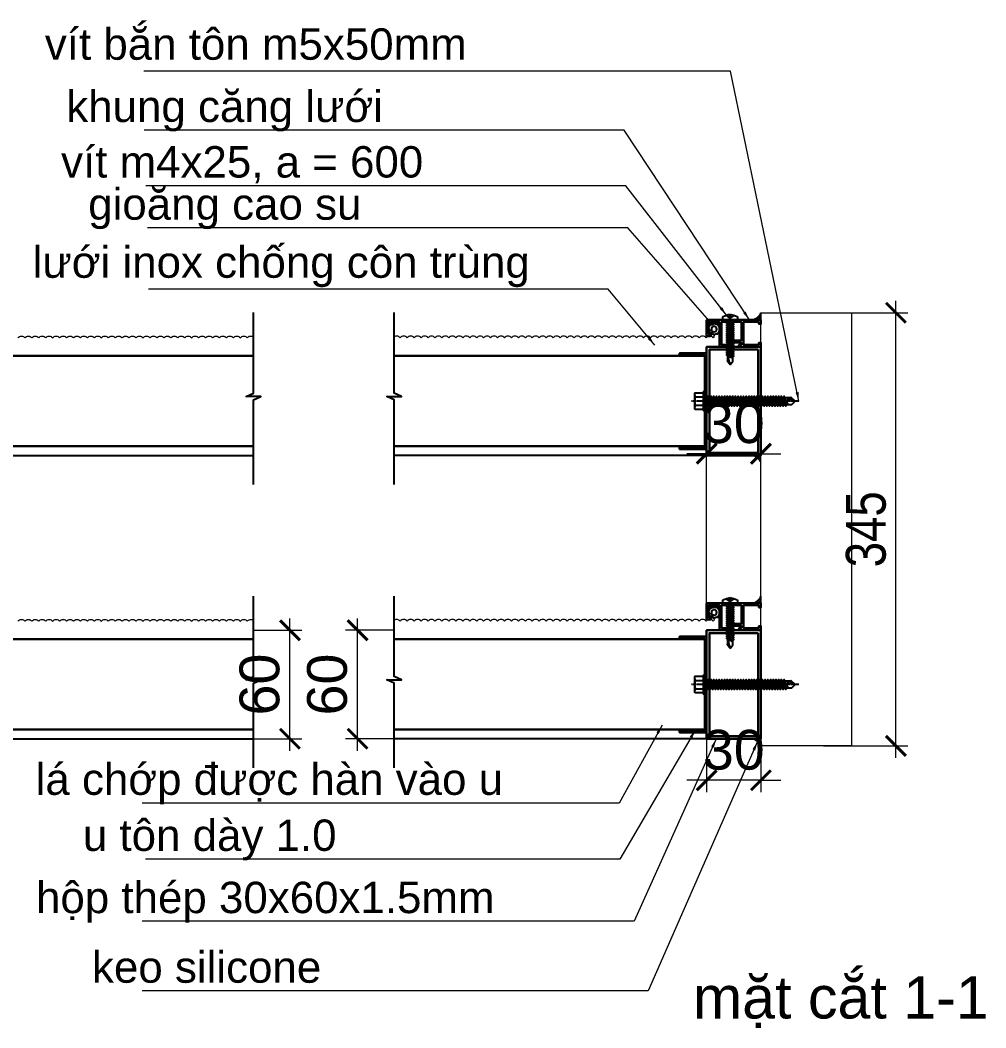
# Model space of a CAD drawing. Header units: millimetres. Extents: x -547695 to 905972, y -1055718 to 167349.
# Drawn here: x -515726 to -511882, y -1038975 to -1034962 of the extents above; entities that cross this region are included whole.
import ezdxf
from ezdxf.enums import TextEntityAlignment as Align

# ---------------------------------------------------------------- set-up
doc = ezdxf.new("R2010")
doc.units = ezdxf.units.MM
doc.linetypes.add('View-XTD-CT Cua$0$View-XĐL-CT Cửa$0$CENTER', pattern=[2, 1.25, -0.25, 0.25, -0.25])
doc.layers.get('DEFPOINTS').update_dxf_attribs({"color": 1, "lineweight": 25})
for name, color, linetype, lineweight in [('View-XTD-CT Cua$0$View-XĐL-CT Cửa$0$Dim - Vietduc', 149, 'Continuous', 13), ('View-XTD-CT Cua$0$View-XĐL-CT Cửa$0$Hatch - Vietduc', 250, 'Continuous', 5), ('View-XTD-CT Cua$0$View-XĐL-CT Cửa$0$KT-Dim', 5, 'Continuous', 15), ('View-XTD-CT Cua$0$View-XĐL-CT Cửa$0$KT-NetThay', 7, 'Continuous', 18), ('View-XTD-CT Cua$0$View-XĐL-CT Cửa$0$Netmanh - Vietduc', 149, 'Continuous', 25), ('View-XTD-CT Cua$0$View-XĐL-CT Cửa$0$Profile - Vietduc', 14, 'Continuous', 30), ('View-XTD-CT Cua$0$View-XĐL-CT Cửa$0$Text - Vietduc', 4, 'Continuous', 20)]:
    doc.layers.add(name, color=color, linetype=linetype, lineweight=lineweight)
doc.layers.add('View-XTD-CT Cua$0$View-XĐL-CT Cửa$0$Phukien -Vietduc', color=6, linetype='Continuous')
doc.layers.add('View-XTD-CT Cua$0$View-XĐL-CT Cửa$0$Screw', color=253, linetype='Continuous')
doc.styles.add('ARIAL', font='arial.ttf')
doc.styles.add('View-XTD-CT Cua$0$View-XĐL-CT Cửa$0$GM-Arial', font='arial.ttf')
doc.styles.add('View-XTD-CT Cua$0$View-XĐL-CT Cửa$0$VnArial NarrowH', font='VHARIALN.TTF')
doc.dimstyles.new('View-XTD-CT Cua$0$View-XĐL-CT Cửa$0$GM_DIM50', dxfattribs={"dimscale": 0.5, "dimtxt": 220, "dimasz": 110, "dimexe": 66, "dimexo": 0, "dimgap": 55, "dimtad": 1, "dimdec": 0, "dimzin": 0, "dimdsep": 46, "dimtxsty": 'View-XTD-CT Cua$0$View-XĐL-CT Cửa$0$GM-Arial', "dimblk": 'View-XTD-CT Cua$0$View-XĐL-CT Cửa$0$_ArchTick', "dimcen": 150, "dimdle": 66, "dimclrd": 256, "dimclre": 256, "dimclrt": 6, "dimadec": 0, "dimazin": 0, "dimtfac": 1, "dimtdec": 0, "dimtix": 1, "dimtmove": 2, "dimatfit": 3, "dimfxl": 1, "dimtvp": 0.833333, "dimtolj": 1, "dimtzin": 0, "dimarcsym": 0})
doc.dimstyles.new('View-XTD-CT Cua$0$View-XĐL-CT Cửa$0$VD 1-1 x 25', dxfattribs={"dimscale": 25, "dimtxt": 2, "dimasz": 1, "dimexe": 1, "dimexo": 1, "dimgap": 0.5, "dimtad": 1, "dimdec": 0, "dimzin": 0, "dimdsep": 46, "dimtxsty": 'View-XTD-CT Cua$0$View-XĐL-CT Cửa$0$VnArial NarrowH', "dimcen": 0.09, "dimdle": 2, "dimclrd": 256, "dimclre": 256, "dimclrt": 7, "dimadec": 0, "dimazin": 0, "dimtm": 1e-09, "dimtfac": 1, "dimtdec": 0, "dimtix": 1, "dimtmove": 2, "dimatfit": 3, "dimfxl": 1, "dimtolj": 1, "dimtzin": 0, "dimarcsym": 0})

# ---------------------------------------------------------------- blocks, each defined once
blk = doc.blocks.new('View-XTD-CT Cua$0$View-XĐL-CT Cửa$0$_ArchTick')
at = {"color": 0, "linetype": 'ByBlock', "const_width": 0.15}
blk.add_lwpolyline([(-0.5, -0.5), (0.5, 0.5)], dxfattribs=at)
blk = doc.blocks.new('*D241')
at = {"layer": 'DEFPOINTS', "color": 0, "transparency": 16777216}
for p in [(-1832.7, 1534.8), (-1682.7, 1421.1), (-1832.7, 1108.8)]:
    blk.add_point(p, dxfattribs=at)
at = {"layer": 'View-XTD-CT Cua$0$View-XĐL-CT Cửa$0$KT-Dim', "lineweight": -2, "transparency": 16777216}
for p, q in [((-1832.7, 1108.8), (-1832.7, 1567.8)), ((-1682.7, 1421.1), (-1682.7, 1567.8)), ((-1832.7, 1534.8), (-1887.7, 1534.8)), ((-1682.7, 1534.8), (-1832.7, 1534.8)), ((-1682.7, 1534.8), (-1627.7, 1534.8))]:
    blk.add_line(p, q, dxfattribs=at)
at = {"layer": 'View-XTD-CT Cua$0$View-XĐL-CT Cửa$0$KT-Dim', "lineweight": -2, "transparency": 16777216, "xscale": 55, "yscale": 55, "zscale": 55}
blk.add_blockref('View-XTD-CT Cua$0$View-XĐL-CT Cửa$0$_ArchTick', (-1832.7, 1534.8), dxfattribs=at)
at = {"layer": 'View-XTD-CT Cua$0$View-XĐL-CT Cửa$0$KT-Dim', "lineweight": -2, "transparency": 16777216, "xscale": 55, "yscale": 55, "zscale": 55, "rotation": 180}
blk.add_blockref('View-XTD-CT Cua$0$View-XĐL-CT Cửa$0$_ArchTick', (-1682.7, 1534.8), dxfattribs=at)
at = {"layer": 'View-XTD-CT Cua$0$View-XĐL-CT Cửa$0$KT-Dim', "color": 6, "transparency": 16777216, "insert": (-1757.7, 1618.5), "char_height": 110, "attachment_point": 5, "style": 'View-XTD-CT Cua$0$View-XĐL-CT Cửa$0$GM-Arial'}
blk.add_mtext('\\A1;30', dxfattribs=at)
blk = doc.blocks.new('View-XTD-CT Cua$0$View-XĐL-CT Cửa$0$p.o.l')
at = {"color": 1}
blk.add_arc((0, 0), 1.6, 90, 270, dxfattribs=at)
at = {"color": 5}
blk.add_arc((0, 0), 1.6, 270, 90, dxfattribs=at)
for start, end in [(225, 270), (270, 315)]:
    blk.add_arc((0, 0), 1.1, start, end)
at = {"color": 2, "width": 0.299, "attachment_point": 2, "style": 'ARIAL'}
for s, insert, char_height in [('x', (-1, 1), 0.5), ('0', (0, 0), 0.3), ('x', (1, 1), 0.5)]:
    blk.add_mtext(s, dxfattribs=dict(at, insert=insert, char_height=char_height))
blk = doc.blocks.new('View-XTD-CT Cua$0$View-XĐL-CT Cửa$0$hex. head sd. 5.5x50 (elev)')
at = {"layer": 'View-XTD-CT Cua$0$View-XĐL-CT Cửa$0$Screw'}
for q in [(45.8, 1.01), (47.69, 2.05)]:
    blk.add_line((50, 0), q, dxfattribs=at)
at = {"layer": 'View-XTD-CT Cua$0$View-XĐL-CT Cửa$0$Screw', "linetype": 'View-XTD-CT Cua$0$View-XĐL-CT Cửa$0$CENTER', "ltscale": 0.5}
blk.add_lwpolyline([(52, 0), (-7.45, 0)], dxfattribs=at)
at = {"layer": 'View-XTD-CT Cua$0$View-XĐL-CT Cửa$0$Screw', "linetype": 'Continuous'}
blk.add_lwpolyline([(-5.33, -4.62, -0.175226), (-5.16, -2.31, -0.125989), (-5.16, 2.31, -0.175226), (-5.33, 4.62), (-1, 4.62), (-1, -4.62)], format="xyb", close=True, dxfattribs=at)
for points in [[(-5.45, -3.46), (-5.45, 3.76)], [(-5.16, 2.31), (-1, 2.31)], [(-5.16, -2.31), (-1, -2.31)]]:
    blk.add_lwpolyline(points, dxfattribs=at)
at = {"layer": 'View-XTD-CT Cua$0$View-XĐL-CT Cửa$0$Screw'}
blk.add_lwpolyline([(-1, 4.91), (-1, -4.91, 0.414214), (-0.83, -5.09), (-0.17, -5.09, 0.414214), (0, -4.91), (0, 4.91, 0.414214), (-0.17, 5.09), (-0.83, 5.09, 0.414214)], format="xyb", close=True, dxfattribs=at)
for points in [[(0, 2.05), (1.51, 2.05)], [(1.38, -2.75), (1.79, -2.05), (1.32, 0), (0.88, 0.7), (0.48, 0), (0.95, -2.05), (1.38, -2.75), (0.88, 0.7)], [(2.88, -2.75), (3.28, -2.05), (2.35, 2.05), (1.91, 2.75), (1.51, 2.05), (2.44, -2.05), (2.88, -2.75), (1.91, 2.75)], [(2.35, 2.05), (3.01, 2.05)], [(4.38, -2.75), (4.78, -2.05), (3.85, 2.05), (3.41, 2.75), (3.01, 2.05), (3.94, -2.05), (4.38, -2.75), (3.41, 2.75)], [(3.85, 2.05), (4.5, 2.05)], [(5.87, -2.75), (6.28, -2.05), (5.34, 2.05), (4.91, 2.75), (4.5, 2.05), (5.44, -2.05), (5.87, -2.75), (4.91, 2.75)], [(5.34, 2.05), (6, 2.05)], [(7.37, -2.75), (7.77, -2.05), (6.84, 2.05), (6.4, 2.75), (6, 2.05), (6.93, -2.05), (7.37, -2.75), (6.4, 2.75)], [(6.84, 2.05), (7.5, 2.05)], [(8.87, -2.75), (9.27, -2.05), (8.34, 2.05), (7.9, 2.75), (7.5, 2.05), (8.43, -2.05), (8.87, -2.75), (7.9, 2.75)], [(8.34, 2.05), (8.99, 2.05)], [(10.36, -2.75), (10.76, -2.05), (9.83, 2.05), (9.4, 2.75), (8.99, 2.05), (9.92, -2.05), (10.36, -2.75), (9.4, 2.75)], [(9.83, 2.05), (10.49, 2.05)], [(11.86, -2.75), (12.26, -2.05), (11.33, 2.05), (10.89, 2.75), (10.49, 2.05), (11.42, -2.05), (11.86, -2.75), (10.89, 2.75)], [(11.33, 2.05), (11.99, 2.05)], [(13.35, -2.75), (13.76, -2.05), (12.83, 2.05), (12.39, 2.75), (11.99, 2.05), (12.92, -2.05), (13.35, -2.75), (12.39, 2.75)], [(12.83, 2.05), (13.48, 2.05)], [(14.85, -2.75), (15.25, -2.05), (14.32, 2.05), (13.88, 2.75), (13.48, 2.05), (14.41, -2.05), (14.85, -2.75), (13.88, 2.75)], [(14.32, 2.05), (14.98, 2.05)], [(16.35, -2.75), (16.75, -2.05), (15.82, 2.05), (15.38, 2.75), (14.98, 2.05), (15.91, -2.05), (16.35, -2.75), (15.38, 2.75)], [(15.82, 2.05), (16.47, 2.05)], [(17.84, -2.75), (18.25, -2.05), (17.32, 2.05), (16.88, 2.75), (16.47, 2.05), (17.41, -2.05), (17.84, -2.75), (16.88, 2.75)], [(17.32, 2.05), (17.97, 2.05)], [(19.34, -2.75), (19.74, -2.05), (18.81, 2.05), (18.37, 2.75), (17.97, 2.05), (18.9, -2.05), (19.34, -2.75), (18.37, 2.75)], [(18.81, 2.05), (19.47, 2.05)], [(20.84, -2.75), (21.24, -2.05), (20.31, 2.05), (19.87, 2.75), (19.47, 2.05), (20.4, -2.05), (20.84, -2.75), (19.87, 2.75)], [(20.31, 2.05), (20.96, 2.05)], [(22.33, -2.75), (22.74, -2.05), (21.8, 2.05), (21.37, 2.75), (20.96, 2.05), (21.89, -2.05), (22.33, -2.75), (21.37, 2.75)], [(21.8, 2.05), (22.46, 2.05)], [(23.83, -2.75), (24.23, -2.05), (23.3, 2.05), (22.86, 2.75), (22.46, 2.05), (23.39, -2.05), (23.83, -2.75), (22.86, 2.75)], [(23.3, 2.05), (23.96, 2.05)], [(25.33, -2.75), (25.73, -2.05), (24.8, 2.05), (24.36, 2.75), (23.96, 2.05), (24.89, -2.05), (25.33, -2.75), (24.36, 2.75)], [(24.8, 2.05), (25.45, 2.05)], [(26.82, -2.75), (27.22, -2.05), (26.29, 2.05), (25.86, 2.75), (25.45, 2.05), (26.38, -2.05), (26.82, -2.75), (25.86, 2.75)], [(26.29, 2.05), (26.95, 2.05)], [(28.32, -2.75), (28.72, -2.05), (27.79, 2.05), (27.35, 2.75), (26.95, 2.05), (27.88, -2.05), (28.32, -2.75), (27.35, 2.75)], [(27.79, 2.05), (28.45, 2.05)], [(29.81, -2.75), (30.22, -2.05), (29.29, 2.05), (28.85, 2.75), (28.45, 2.05), (29.38, -2.05), (29.81, -2.75), (28.85, 2.75)], [(29.29, 2.05), (29.94, 2.05)], [(31.31, -2.75), (31.71, -2.05), (30.78, 2.05), (30.34, 2.75), (29.94, 2.05), (30.87, -2.05), (31.31, -2.75), (30.34, 2.75)], [(30.78, 2.05), (31.44, 2.05)], [(32.81, -2.75), (33.21, -2.05), (32.28, 2.05), (31.84, 2.75), (31.44, 2.05), (32.37, -2.05), (32.81, -2.75), (31.84, 2.75)], [(32.28, 2.05), (32.93, 2.05)], [(34.3, -2.75), (34.71, -2.05), (33.78, 2.05), (33.34, 2.75), (32.93, 2.05), (33.87, -2.05), (34.3, -2.75), (33.34, 2.75)], [(33.78, 2.05), (34.43, 2.05)], [(35.8, -2.75), (36.2, -2.05), (35.27, 2.05), (34.83, 2.75), (34.43, 2.05), (35.36, -2.05), (35.8, -2.75), (34.83, 2.75)], [(35.27, 2.05), (35.93, 2.05)], [(37.3, -2.75), (37.7, -2.05), (36.77, 2.05), (36.33, 2.75), (35.93, 2.05), (36.86, -2.05), (37.3, -2.75), (36.33, 2.75)], [(36.77, 2.05), (37.42, 2.05)], [(38.79, -2.75), (39.2, -2.05), (38.26, 2.05), (37.83, 2.75), (37.42, 2.05), (38.35, -2.05), (38.79, -2.75), (37.83, 2.75)], [(38.26, 2.05), (38.92, 2.05)], [(40.29, -2.75), (40.69, -2.05), (39.76, 2.05), (39.32, 2.75), (38.92, 2.05), (39.85, -2.05), (40.29, -2.75), (39.32, 2.75)], [(39.76, 2.05), (40.42, 2.05)], [(41.79, -2.75), (42.19, -2.05), (41.26, 2.05), (40.82, 2.75), (40.42, 2.05), (41.35, -2.05), (41.79, -2.75), (40.82, 2.75)], [(41.26, 2.05), (41.91, 2.05)], [(43.28, -2.75), (43.68, -2.05), (42.75, 2.05), (42.32, 2.75), (41.91, 2.05), (42.84, -2.05), (43.28, -2.75), (42.32, 2.75)], [(42.75, 2.05), (43.41, 2.05)], [(44.78, -2.75), (45.18, -2.05), (44.25, 2.05), (43.81, 2.75), (43.41, 2.05), (44.34, -2.05), (44.78, -2.75), (43.81, 2.75)], [(44.25, 2.05), (47.69, 2.05)], [(46.26, -2.05), (45.86, -1.33), (45.73, -1.08), (45.62, -0.88), (45.54, -0.71), (45.47, -0.57), (45.41, -0.45), (45.36, -0.34), (45.32, -0.24), (45.28, -0.15), (45.25, -0.06), (45.22, 0.02), (45.2, 0.1), (45.18, 0.17), (45.17, 0.23), (45.16, 0.3), (45.16, 0.35), (45.16, 0.41), (45.16, 0.46), (45.17, 0.51), (45.18, 0.55), (45.19, 0.6), (45.21, 0.63), (45.23, 0.67), (45.25, 0.7), (45.27, 0.73), (45.29, 0.76), (45.32, 0.79), (45.35, 0.81), (45.38, 0.83), (45.41, 0.86), (45.44, 0.88), (45.48, 0.9), (45.52, 0.92), (45.57, 0.94), (45.61, 0.96), (45.66, 0.98), (45.7, 0.99), (45.75, 1), (45.8, 1.01)], [(50, 0), (47.82, -2.05), (45.2, -2.05)], [(47.69, 2.05), (47.62, 2), (47.55, 1.92), (47.5, 1.84), (47.45, 1.75), (47.41, 1.64), (47.39, 1.53), (47.38, 1.41), (47.38, 1.29), (47.4, 1.16), (47.45, 1.03), (47.52, 0.91), (47.63, 0.78), (47.78, 0.66), (47.99, 0.55), (48.26, 0.44), (48.6, 0.34)], [(0, -2.05), (0.95, -2.05)], [(1.79, -2.05), (2.44, -2.05)], [(3.28, -2.05), (3.94, -2.05)], [(4.78, -2.05), (5.44, -2.05)], [(6.28, -2.05), (6.93, -2.05)], [(7.77, -2.05), (8.43, -2.05)], [(9.27, -2.05), (9.92, -2.05)], [(10.76, -2.05), (11.42, -2.05)], [(12.26, -2.05), (12.92, -2.05)], [(13.76, -2.05), (14.41, -2.05)], [(15.25, -2.05), (15.91, -2.05)], [(16.75, -2.05), (17.41, -2.05)], [(18.25, -2.05), (18.9, -2.05)], [(19.74, -2.05), (20.4, -2.05)], [(21.24, -2.05), (21.89, -2.05)], [(22.74, -2.05), (23.39, -2.05)], [(24.23, -2.05), (24.89, -2.05)], [(25.73, -2.05), (26.38, -2.05)], [(27.22, -2.05), (27.88, -2.05)], [(28.72, -2.05), (29.38, -2.05)], [(30.22, -2.05), (30.87, -2.05)], [(31.71, -2.05), (32.37, -2.05)], [(33.21, -2.05), (33.87, -2.05)], [(34.71, -2.05), (35.36, -2.05)], [(36.2, -2.05), (36.86, -2.05)], [(37.7, -2.05), (38.35, -2.05)], [(39.2, -2.05), (39.85, -2.05)], [(40.69, -2.05), (41.35, -2.05)], [(42.19, -2.05), (42.84, -2.05)], [(43.68, -2.05), (44.34, -2.05)]]:
    blk.add_lwpolyline(points, dxfattribs=at)
at = {"layer": 'View-XTD-CT Cua$0$View-XĐL-CT Cửa$0$Screw', "xscale": 0.0009999999999763531, "yscale": 0.0009999999999763531, "zscale": 0.0009999999999763531}
blk.add_blockref('View-XTD-CT Cua$0$View-XĐL-CT Cửa$0$p.o.l', (-1, 0), dxfattribs=at)
blk = doc.blocks.new('*D244')
at = {"layer": 'DEFPOINTS', "color": 0, "transparency": 16777216}
for p in [(-3085.3, 1046.5), (-2984.4, 1046.5), (-3085.3, 746.5)]:
    blk.add_point(p, dxfattribs=at)
at = {"layer": 'View-XTD-CT Cua$0$View-XĐL-CT Cửa$0$KT-Dim', "lineweight": -2, "transparency": 16777216}
for p, q in [((-2984.4, 713.5), (-2984.4, 1079.5)), ((-3085.3, 1046.5), (-2951.4, 1046.5)), ((-3085.3, 746.5), (-2951.4, 746.5))]:
    blk.add_line(p, q, dxfattribs=at)
at = {"layer": 'View-XTD-CT Cua$0$View-XĐL-CT Cửa$0$KT-Dim', "lineweight": -2, "transparency": 16777216, "xscale": 55, "yscale": 55, "zscale": 55}
for p, rotation in [((-2984.4, 1046.5), 90), ((-2984.4, 746.5), 270)]:
    blk.add_blockref('View-XTD-CT Cua$0$View-XĐL-CT Cửa$0$_ArchTick', p, dxfattribs=dict(at, rotation=rotation))
at = {"layer": 'View-XTD-CT Cua$0$View-XĐL-CT Cửa$0$KT-Dim', "color": 6, "transparency": 16777216, "insert": (-3068, 896.5), "char_height": 110, "attachment_point": 5, "rotation": 90, "style": 'View-XTD-CT Cua$0$View-XĐL-CT Cửa$0$GM-Arial'}
blk.add_mtext('\\A1;60', dxfattribs=at)
blk = doc.blocks.new('*D246')
at = {"layer": 'DEFPOINTS', "color": 0, "transparency": 16777216}
for p in [(-1510, 1924.8), (-1309.6, 1924.8), (-1510, 726.9)]:
    blk.add_point(p, dxfattribs=at)
at = {"layer": 'View-XTD-CT Cua$0$View-XĐL-CT Cửa$0$KT-Dim', "lineweight": -2, "transparency": 16777216}
for p, q in [((-1309.6, 693.9), (-1309.6, 1957.8)), ((-1510, 1924.8), (-1276.6, 1924.8)), ((-1510, 726.9), (-1276.6, 726.9))]:
    blk.add_line(p, q, dxfattribs=at)
at = {"layer": 'View-XTD-CT Cua$0$View-XĐL-CT Cửa$0$KT-Dim', "lineweight": -2, "transparency": 16777216, "xscale": 55, "yscale": 55, "zscale": 55}
for p, rotation in [((-1309.6, 1924.8), 90), ((-1309.6, 726.9), 270)]:
    blk.add_blockref('View-XTD-CT Cua$0$View-XĐL-CT Cửa$0$_ArchTick', p, dxfattribs=dict(at, rotation=rotation))
at = {"layer": 'View-XTD-CT Cua$0$View-XĐL-CT Cửa$0$KT-Dim', "color": 6, "transparency": 16777216, "insert": (-1392.1, 1325.9), "char_height": 110, "attachment_point": 5, "rotation": 90, "style": 'View-XTD-CT Cua$0$View-XĐL-CT Cửa$0$GM-Arial'}
blk.add_mtext('\\A1;{\\f.VnArial Narrow|b0|i0|c0|p34;345}', dxfattribs=at)
blk = doc.blocks.new('*D247')
at = {"layer": 'DEFPOINTS', "color": 0, "transparency": 16777216}
for p in [(-1832.7, 746.5), (-1682.7, 746.5), (-1832.7, 631.7)]:
    blk.add_point(p, dxfattribs=at)
at = {"layer": 'View-XTD-CT Cua$0$View-XĐL-CT Cửa$0$KT-Dim', "lineweight": -2, "transparency": 16777216}
for p, q in [((-1832.7, 746.5), (-1832.7, 598.7)), ((-1682.7, 746.5), (-1682.7, 598.7)), ((-1832.7, 631.7), (-1887.7, 631.7)), ((-1682.7, 631.7), (-1832.7, 631.7)), ((-1682.7, 631.7), (-1627.7, 631.7))]:
    blk.add_line(p, q, dxfattribs=at)
at = {"layer": 'View-XTD-CT Cua$0$View-XĐL-CT Cửa$0$KT-Dim', "lineweight": -2, "transparency": 16777216, "xscale": 55, "yscale": 55, "zscale": 55}
blk.add_blockref('View-XTD-CT Cua$0$View-XĐL-CT Cửa$0$_ArchTick', (-1832.7, 631.7), dxfattribs=at)
at = {"layer": 'View-XTD-CT Cua$0$View-XĐL-CT Cửa$0$KT-Dim', "lineweight": -2, "transparency": 16777216, "xscale": 55, "yscale": 55, "zscale": 55, "rotation": 180}
blk.add_blockref('View-XTD-CT Cua$0$View-XĐL-CT Cửa$0$_ArchTick', (-1682.7, 631.7), dxfattribs=at)
at = {"layer": 'View-XTD-CT Cua$0$View-XĐL-CT Cửa$0$KT-Dim', "color": 6, "transparency": 16777216, "insert": (-1757.7, 715.4), "char_height": 110, "attachment_point": 5, "style": 'View-XTD-CT Cua$0$View-XĐL-CT Cửa$0$GM-Arial'}
blk.add_mtext('\\A1;30', dxfattribs=at)
blk = doc.blocks.new('*D248')
at = {"layer": 'DEFPOINTS', "color": 0, "transparency": 16777216}
for p in [(-2797.5, 1046.5), (-2696.6, 1046.5), (-2696.6, 746.5)]:
    blk.add_point(p, dxfattribs=at)
at = {"layer": 'View-XTD-CT Cua$0$View-XĐL-CT Cửa$0$KT-Dim', "lineweight": -2, "transparency": 16777216}
for p, q in [((-2797.5, 713.5), (-2797.5, 1079.5)), ((-2696.6, 1046.5), (-2830.5, 1046.5)), ((-2696.6, 746.5), (-2830.5, 746.5))]:
    blk.add_line(p, q, dxfattribs=at)
at = {"layer": 'View-XTD-CT Cua$0$View-XĐL-CT Cửa$0$KT-Dim', "lineweight": -2, "transparency": 16777216, "xscale": 55, "yscale": 55, "zscale": 55}
for p, rotation in [((-2797.5, 1046.5), 90), ((-2797.5, 746.5), 270)]:
    blk.add_blockref('View-XTD-CT Cua$0$View-XĐL-CT Cửa$0$_ArchTick', p, dxfattribs=dict(at, rotation=rotation))
at = {"layer": 'View-XTD-CT Cua$0$View-XĐL-CT Cửa$0$KT-Dim', "color": 6, "transparency": 16777216, "insert": (-2881.2, 896.5), "char_height": 110, "attachment_point": 5, "rotation": 90, "style": 'View-XTD-CT Cua$0$View-XĐL-CT Cửa$0$GM-Arial'}
blk.add_mtext('\\A1;60', dxfattribs=at)
blk = doc.blocks.new('View-XTD-CT Cua$0$View-XĐL-CT Cửa$0$ph sd 4.2x25 (elev)')
at = {"layer": 'View-XTD-CT Cua$0$View-XĐL-CT Cửa$0$Screw'}
for q in [(21.17, 0.92), (22.95, 1.55)]:
    blk.add_line((25, 0), q, dxfattribs=at)
at = {"layer": 'View-XTD-CT Cua$0$View-XĐL-CT Cửa$0$Screw', "linetype": 'Continuous'}
blk.add_lwpolyline([(-3.05, -0.27, 0.065654), (-1.79, -3.78, 0.27758), (-1.26, -4.1), (0, -4.1), (0, 4.1), (-1.26, 4.1, 0.241459), (-1.89, 3.78, 0.066264), (-3.05, 0.27, 0.113267)], format="xyb", dxfattribs=at)
at = {"layer": 'View-XTD-CT Cua$0$View-XĐL-CT Cửa$0$Screw'}
for points in [[(-1.15, 0.27), (-3.05, 0.27)], [(-2.82, 0.27), (-2.82, -0.27)], [(-1.15, 0.42), (-2.49, 2.3)], [(-1.15, -0.42), (-1.03, 0), (-1.15, 0.42), (-1.15, -0.42), (-2.43, -2.3)], [(0, 1.55), (0.35, 1.55)], [(1.28, -2.1), (1.59, -1.55), (1.01, 1.55), (0.66, 2.1), (0.35, 1.55), (0.93, -1.55), (1.28, -2.1), (0.66, 2.1)], [(1.01, 1.55), (1.52, 1.55)], [(2.45, -2.1), (2.77, -1.55), (2.18, 1.55), (1.84, 2.1), (1.52, 1.55), (2.11, -1.55), (2.45, -2.1), (1.84, 2.1)], [(2.18, 1.55), (2.7, 1.55)], [(3.63, -2.1), (3.94, -1.55), (3.36, 1.55), (3.01, 2.1), (2.7, 1.55), (3.28, -1.55), (3.63, -2.1), (3.01, 2.1)], [(3.36, 1.55), (3.87, 1.55)], [(4.8, -2.1), (5.12, -1.55), (4.53, 1.55), (4.19, 2.1), (3.87, 1.55), (4.46, -1.55), (4.8, -2.1), (4.19, 2.1)], [(4.53, 1.55), (5.05, 1.55)], [(5.98, -2.1), (6.29, -1.55), (5.71, 1.55), (5.36, 2.1), (5.05, 1.55), (5.63, -1.55), (5.98, -2.1), (5.36, 2.1)], [(5.71, 1.55), (6.22, 1.55)], [(7.15, -2.1), (7.47, -1.55), (6.88, 1.55), (6.54, 2.1), (6.22, 1.55), (6.81, -1.55), (7.15, -2.1), (6.54, 2.1)], [(6.88, 1.55), (7.4, 1.55)], [(8.33, -2.1), (8.64, -1.55), (8.06, 1.55), (7.71, 2.1), (7.4, 1.55), (7.98, -1.55), (8.33, -2.1), (7.71, 2.1)], [(8.06, 1.55), (8.57, 1.55)], [(9.5, -2.1), (9.82, -1.55), (9.23, 1.55), (8.89, 2.1), (8.57, 1.55), (9.16, -1.55), (9.5, -2.1), (8.89, 2.1)], [(9.23, 1.55), (9.75, 1.55)], [(10.68, -2.1), (10.99, -1.55), (10.41, 1.55), (10.06, 2.1), (9.75, 1.55), (10.33, -1.55), (10.68, -2.1), (10.06, 2.1)], [(10.41, 1.55), (10.92, 1.55)], [(11.85, -2.1), (12.17, -1.55), (11.58, 1.55), (11.24, 2.1), (10.92, 1.55), (11.51, -1.55), (11.85, -2.1), (11.24, 2.1)], [(11.58, 1.55), (12.1, 1.55)], [(13.03, -2.1), (13.34, -1.55), (12.76, 1.55), (12.41, 2.1), (12.1, 1.55), (12.68, -1.55), (13.03, -2.1), (12.41, 2.1)], [(12.76, 1.55), (13.27, 1.55)], [(14.2, -2.1), (14.52, -1.55), (13.93, 1.55), (13.59, 2.1), (13.27, 1.55), (13.86, -1.55), (14.2, -2.1), (13.59, 2.1)], [(13.93, 1.55), (14.45, 1.55)], [(15.38, -2.1), (15.69, -1.55), (15.11, 1.55), (14.76, 2.1), (14.45, 1.55), (15.03, -1.55), (15.38, -2.1), (14.76, 2.1)], [(15.11, 1.55), (15.62, 1.55)], [(16.55, -2.1), (16.87, -1.55), (16.28, 1.55), (15.94, 2.1), (15.62, 1.55), (16.21, -1.55), (16.55, -2.1), (15.94, 2.1)], [(16.28, 1.55), (16.8, 1.55)], [(17.73, -2.1), (18.04, -1.55), (17.46, 1.55), (17.11, 2.1), (16.8, 1.55), (17.38, -1.55), (17.73, -2.1), (17.11, 2.1)], [(17.46, 1.55), (17.97, 1.55)], [(18.9, -2.1), (19.22, -1.55), (18.63, 1.55), (18.29, 2.1), (17.97, 1.55), (18.56, -1.55), (18.9, -2.1), (18.29, 2.1)], [(18.63, 1.55), (19.15, 1.55)], [(20.08, -2.1), (20.4, -1.55), (19.81, 1.55), (19.46, 2.1), (19.15, 1.55), (19.73, -1.55), (20.08, -2.1), (19.46, 2.1)], [(19.81, 1.55), (22.95, 1.55)], [(25, 0), (22.95, -1.55), (20.4, -1.55)], [(21.42, -1.55), (21.23, -1.21), (21.11, -0.98), (21.01, -0.8), (20.93, -0.64), (20.87, -0.52), (20.82, -0.41), (20.77, -0.31), (20.73, -0.22), (20.7, -0.14), (20.67, -0.06), (20.64, 0.02), (20.62, 0.09), (20.61, 0.15), (20.59, 0.21), (20.59, 0.27), (20.58, 0.32), (20.58, 0.37), (20.59, 0.42), (20.59, 0.46), (20.6, 0.51), (20.62, 0.54), (20.63, 0.58), (20.65, 0.61), (20.67, 0.64), (20.69, 0.67), (20.71, 0.69), (20.73, 0.72), (20.76, 0.74), (20.78, 0.76), (20.81, 0.78), (20.85, 0.8), (20.88, 0.82), (20.92, 0.84), (20.96, 0.86), (21, 0.88), (21.04, 0.89), (21.08, 0.9), (21.13, 0.91), (21.17, 0.92)], [(22.95, 1.55), (22.89, 1.54), (22.83, 1.52), (22.78, 1.48), (22.74, 1.43), (22.71, 1.37), (22.69, 1.29), (22.68, 1.21), (22.68, 1.12), (22.69, 1.02), (22.72, 0.92), (22.77, 0.81), (22.86, 0.71), (22.99, 0.6), (23.18, 0.5), (23.42, 0.4), (23.72, 0.31)], [(-1.15, -0.27), (-3.05, -0.27)], [(0, -1.55), (0.93, -1.55)], [(1.59, -1.55), (2.11, -1.55)], [(2.77, -1.55), (3.28, -1.55)], [(3.94, -1.55), (4.46, -1.55)], [(5.12, -1.55), (5.63, -1.55)], [(6.29, -1.55), (6.81, -1.55)], [(7.47, -1.55), (7.98, -1.55)], [(8.64, -1.55), (9.16, -1.55)], [(9.82, -1.55), (10.33, -1.55)], [(10.99, -1.55), (11.51, -1.55)], [(12.17, -1.55), (12.68, -1.55)], [(13.34, -1.55), (13.86, -1.55)], [(14.52, -1.55), (15.03, -1.55)], [(15.69, -1.55), (16.21, -1.55)], [(16.87, -1.55), (17.38, -1.55)], [(18.04, -1.55), (18.56, -1.55)], [(19.22, -1.55), (19.73, -1.55)]]:
    blk.add_lwpolyline(points, dxfattribs=at)
at = {"layer": 'View-XTD-CT Cua$0$View-XĐL-CT Cửa$0$Screw', "xscale": 0.0009999999999763531, "yscale": 0.0009999999999763531, "zscale": 0.0009999999999763531}
blk.add_blockref('View-XTD-CT Cua$0$View-XĐL-CT Cửa$0$p.o.l', (0, 0), dxfattribs=at)
blk = doc.blocks.new('View-XTD-CT Cua$0$View-XĐL-CT Cửa$0$A$C77827696')
at = {"layer": 'View-XTD-CT Cua$0$View-XĐL-CT Cửa$0$Hatch - Vietduc'}
h = blk.add_hatch(dxfattribs=at)
h.set_pattern_fill('DOTS', color=256, scale=1.5)
h.set_pattern_definition([(0, (97594.986, 964818.5134), (1.190625, 2.38125), [0, -2.38125])])
edge = h.paths.add_edge_path()
edge.add_line((-1682.7, 1924.8), (-1682.7, 1905.2))
edge.add_line((-1682.7, 1905.2), (-1705.5, 1905.2))
edge.add_arc((-1718.5, 1943.4), 40.3, 288.807, 332.6031)
h = blk.add_hatch(dxfattribs=at)
h.set_pattern_fill('DOTS', color=256, scale=1.5)
h.set_pattern_definition([(0, (97594.986, 964743.5134), (1.190625, 2.38125), [0, -2.38125])])
edge = h.paths.add_edge_path()
edge.add_line((-1682.7, 1510.6), (-1682.7, 1530.2))
edge.add_line((-1682.7, 1530.2), (-1705.5, 1530.2))
edge.add_arc((-1718.5, 1492.1), 40.3, 27.3969, 71.193, ccw=False)
h = blk.add_hatch(dxfattribs=at)
h.set_pattern_fill('DOTS', color=256, scale=1.5)
h.set_pattern_definition([(0, (97594.986, 964034.8176), (1.190625, 2.38125), [0, -2.38125])])
edge = h.paths.add_edge_path()
edge.add_line((-1682.7, 1141.1), (-1682.7, 1121.5))
edge.add_line((-1682.7, 1121.5), (-1705.5, 1121.5))
edge.add_arc((-1718.5, 1159.7), 40.3, 288.807, 332.6031)
h = blk.add_hatch(dxfattribs=at)
h.set_pattern_fill('DOTS', color=256, scale=1.5)
h.set_pattern_definition([(0, (97594.986, 963959.8176), (1.190625, 2.38125), [0, -2.38125])])
edge = h.paths.add_edge_path()
edge.add_line((-1682.7, 726.9), (-1682.7, 746.5))
edge.add_line((-1682.7, 746.5), (-1705.5, 746.5))
edge.add_arc((-1718.5, 708.4), 40.3, 27.3969, 71.193, ccw=False)
for points in [[(-1682.7, 1924.8), (-1682.7, 1905.2), (-1705.5, 1905.2, 0.193457)], [(-1682.7, 1510.6), (-1682.7, 1530.2), (-1705.5, 1530.2, -0.193457)], [(-1682.7, 1141.1), (-1682.7, 1121.5), (-1705.5, 1121.5, 0.193457)], [(-1682.7, 726.9), (-1682.7, 746.5), (-1705.5, 746.5, -0.193457)]]:
    blk.add_lwpolyline(points, format="xyb", close=True, dxfattribs=at)
blk.add_lwpolyline([(-1432.5, 726.9), (-1682.7, 726.9), (-1682.7, 1924.8), (-1432.5, 1924.8)], close=True, dxfattribs=at)
for centre, start, end in [((-1718.5, 1943.4), 288.807, 332.6031), ((-1718.5, 1492.1), 27.3969, 71.193), ((-1718.5, 1159.7), 288.807, 332.6031), ((-1718.5, 708.4), 27.3969, 71.193)]:
    blk.add_arc(centre, 40.3, start, end, dxfattribs=at)
at = {"layer": 'View-XTD-CT Cua$0$View-XĐL-CT Cửa$0$KT-NetThay'}
for points in [[(-1797.9, 1898.3, -0.520567), (-1812.4, 1898.3, -0.520567), (-1827.8, 1897.9, -0.520567), (-1827.6, 1882.9, -0.520567), (-1827.9, 1867, -0.520567), (-1814.4, 1867, -0.520567), (-1815.1, 1855.2)], [(-3736.2, 1855.2, -0.520567), (-3717, 1855.2, -0.520567), (-3697.8, 1855.2, -0.520567), (-3678.6, 1855.2, -0.520567), (-3659.4, 1855.2, -0.520567), (-3640.2, 1855.2, -0.520567), (-3621, 1855.2, -0.520567), (-3601.8, 1855.2, -0.520567), (-3582.6, 1855.2, -0.520567), (-3563.4, 1855.2, -0.520567), (-3544.1, 1855.2, -0.520567), (-3524.9, 1855.2, -0.520567), (-3505.7, 1855.2, -0.520567), (-3486.5, 1855.2, -0.520567), (-3467.3, 1855.2, -0.520567), (-3448.1, 1855.2, -0.520567), (-3428.9, 1855.2, -0.520567), (-3409.7, 1855.2, -0.520567), (-3390.5, 1855.2, -0.520567), (-3371.3, 1855.2, -0.520567), (-3352, 1855.2, -0.520567), (-3332.8, 1855.2, -0.520567), (-3313.6, 1855.2, -0.520567), (-3294.4, 1855.2, -0.520567), (-3275.2, 1855.2)], [(-3275.2, 1855.2, -0.520567), (-3256, 1855.2, -0.520567), (-3236.8, 1855.2, -0.520567), (-3217.6, 1855.2, -0.520567), (-3198.4, 1855.2, -0.520567), (-3179.2, 1855.2, -0.520567), (-3159.9, 1855.2, -0.520567), (-3140.7, 1855.2, -0.520567), (-3121.5, 1855.2, -0.520567), (-3102.3, 1855.2, -0.435703), (-3085.3, 1857.6, -0.435703)], [(-2506.7, 1855.2, 0.520567), (-2525.9, 1855.2, 0.520567), (-2545.1, 1855.2, 0.520567), (-2564.3, 1855.2, 0.520567), (-2583.5, 1855.2, 0.520567), (-2602.7, 1855.2, 0.520567), (-2621.9, 1855.2, 0.520567), (-2641.1, 1855.2, 0.520567), (-2660.4, 1855.2, 0.520567), (-2679.6, 1855.2, 0.435703), (-2696.6, 1857.6, 0.435703)], [(-1815.1, 1855.2, 0.520567), (-1834.3, 1855.2, 0.520567), (-1853.5, 1855.2, 0.520567), (-1872.8, 1855.2, 0.520567), (-1892, 1855.2, 0.520567), (-1911.2, 1855.2, 0.520567), (-1930.4, 1855.2, 0.520567), (-1949.6, 1855.2, 0.520567), (-1968.8, 1855.2, 0.520567), (-1988, 1855.2, 0.520567), (-2007.2, 1855.2, 0.520567), (-2026.4, 1855.2, 0.520567), (-2045.6, 1855.2, 0.520567), (-2064.9, 1855.2, 0.520567), (-2084.1, 1855.2, 0.520567), (-2103.3, 1855.2, 0.520567), (-2122.5, 1855.2, 0.520567), (-2141.7, 1855.2, 0.520567), (-2160.9, 1855.2, 0.520567), (-2180.1, 1855.2, 0.520567), (-2199.3, 1855.2, 0.520567), (-2218.5, 1855.2, 0.520567), (-2237.7, 1855.2, 0.520567), (-2257, 1855.2, 0.520567), (-2276.2, 1855.2, 0.520567), (-2295.4, 1855.2, 0.520567), (-2314.6, 1855.2, 0.520567), (-2333.8, 1855.2, 0.520567), (-2353, 1855.2, 0.520567), (-2372.2, 1855.2, 0.520567), (-2391.4, 1855.2, 0.520567), (-2410.6, 1855.2, 0.520567), (-2429.8, 1855.2, 0.520567), (-2449, 1855.2, 0.520567), (-2468.3, 1855.2, 0.520567), (-2487.5, 1855.2, 0.520567), (-2506.7, 1855.2)], [(-1797.9, 1114.6, -0.520567), (-1812.4, 1114.6, -0.520567), (-1827.8, 1114.2, -0.520567), (-1827.6, 1099.2, -0.520567), (-1827.9, 1083.3, -0.520567), (-1814.4, 1083.3, -0.520567), (-1815.1, 1071.5)], [(-3736.2, 1071.5, -0.520567), (-3717, 1071.5, -0.520567), (-3697.8, 1071.5, -0.520567), (-3678.6, 1071.5, -0.520567), (-3659.4, 1071.5, -0.520567), (-3640.2, 1071.5, -0.520567), (-3621, 1071.5, -0.520567), (-3601.8, 1071.5, -0.520567), (-3582.6, 1071.5, -0.520567), (-3563.4, 1071.5, -0.520567), (-3544.1, 1071.5, -0.520567), (-3524.9, 1071.5, -0.520567), (-3505.7, 1071.5, -0.520567), (-3486.5, 1071.5, -0.520567), (-3467.3, 1071.5, -0.520567), (-3448.1, 1071.5, -0.520567), (-3428.9, 1071.5, -0.520567), (-3409.7, 1071.5, -0.520567), (-3390.5, 1071.5, -0.520567), (-3371.3, 1071.5, -0.520567), (-3352, 1071.5, -0.520567), (-3332.8, 1071.5, -0.520567), (-3313.6, 1071.5, -0.520567), (-3294.4, 1071.5, -0.520567), (-3275.2, 1071.5)], [(-3275.2, 1071.5, -0.520567), (-3256, 1071.5, -0.520567), (-3236.8, 1071.5, -0.520567), (-3217.6, 1071.5, -0.520567), (-3198.4, 1071.5, -0.520567), (-3179.2, 1071.5, -0.520567), (-3159.9, 1071.5, -0.520567), (-3140.7, 1071.5, -0.520567), (-3121.5, 1071.5, -0.520567), (-3102.3, 1071.5, -0.435703), (-3085.3, 1073.9, -0.435703)], [(-2506.7, 1071.5, 0.520567), (-2525.9, 1071.5, 0.520567), (-2545.1, 1071.5, 0.520567), (-2564.3, 1071.5, 0.520567), (-2583.5, 1071.5, 0.520567), (-2602.7, 1071.5, 0.520567), (-2621.9, 1071.5, 0.520567), (-2641.1, 1071.5, 0.520567), (-2660.4, 1071.5, 0.520567), (-2679.6, 1071.5, 0.435703), (-2696.6, 1073.9, 0.435703)], [(-1815.1, 1071.5, 0.520567), (-1834.3, 1071.5, 0.520567), (-1853.5, 1071.5, 0.520567), (-1872.8, 1071.5, 0.520567), (-1892, 1071.5, 0.520567), (-1911.2, 1071.5, 0.520567), (-1930.4, 1071.5, 0.520567), (-1949.6, 1071.5, 0.520567), (-1968.8, 1071.5, 0.520567), (-1988, 1071.5, 0.520567), (-2007.2, 1071.5, 0.520567), (-2026.4, 1071.5, 0.520567), (-2045.6, 1071.5, 0.520567), (-2064.9, 1071.5, 0.520567), (-2084.1, 1071.5, 0.520567), (-2103.3, 1071.5, 0.520567), (-2122.5, 1071.5, 0.520567), (-2141.7, 1071.5, 0.520567), (-2160.9, 1071.5, 0.520567), (-2180.1, 1071.5, 0.520567), (-2199.3, 1071.5, 0.520567), (-2218.5, 1071.5, 0.520567), (-2237.7, 1071.5, 0.520567), (-2257, 1071.5, 0.520567), (-2276.2, 1071.5, 0.520567), (-2295.4, 1071.5, 0.520567), (-2314.6, 1071.5, 0.520567), (-2333.8, 1071.5, 0.520567), (-2353, 1071.5, 0.520567), (-2372.2, 1071.5, 0.520567), (-2391.4, 1071.5, 0.520567), (-2410.6, 1071.5, 0.520567), (-2429.8, 1071.5, 0.520567), (-2449, 1071.5, 0.520567), (-2468.3, 1071.5, 0.520567), (-2487.5, 1071.5, 0.520567), (-2506.7, 1071.5)]]:
    blk.add_lwpolyline(points, format="xyb", dxfattribs=at)
at = {"layer": 'View-XTD-CT Cua$0$View-XĐL-CT Cửa$0$Netmanh - Vietduc'}
for p, q in [((-3949.1, 1530.2), (-3085.3, 1530.2)), ((-1832.7, 1530.2), (-2696.6, 1530.2)), ((-3949.1, 746.5), (-3085.3, 746.5)), ((-1832.7, 746.5), (-2696.6, 746.5))]:
    blk.add_line(p, q, dxfattribs=at)
at = {"layer": 'View-XTD-CT Cua$0$View-XĐL-CT Cửa$0$Netmanh - Vietduc', "ltscale": 100}
for points in [[(-3085.3, 1449.6), (-3085.3, 1684), (-3065.1, 1693), (-3105.5, 1693), (-3085.3, 1702.1), (-3085.3, 1925)], [(-2696.6, 1449.6), (-2696.6, 1684), (-2716.8, 1693), (-2676.4, 1693), (-2696.6, 1702.1), (-2696.6, 1925)], [(-3085.3, 665.9), (-3085.3, 900.3), (-3065.1, 909.3), (-3105.5, 909.3), (-3085.3, 918.4), (-3085.3, 1141.3)], [(-2696.6, 665.9), (-2696.6, 900.3), (-2716.8, 909.3), (-2676.4, 909.3), (-2696.6, 918.4), (-2696.6, 1141.3)]]:
    blk.add_lwpolyline(points, dxfattribs=at)
at = {"layer": 'View-XTD-CT Cua$0$View-XĐL-CT Cửa$0$Phukien -Vietduc'}
for points in [[(-1822.4, 1892.1, -0.496623), (-1821.2, 1893.1), (-1819.5, 1892.6, -0.077117), (-1815.2, 1894.2, -0.018584), (-1814.1, 1894.3), (-1813, 1895.7, -0.496623), (-1811.4, 1895.7), (-1810.4, 1894.3, -0.095839), (-1805, 1892.6), (-1803.3, 1893.1, -0.496623), (-1802, 1892.1), (-1802, 1890.4, -0.095839), (-1798.7, 1885.8), (-1797, 1885.2, -0.496623), (-1796.5, 1883.7), (-1797.5, 1882.3, -0.04781), (-1797.2, 1879.5, -0.04781), (-1797.5, 1876.6), (-1796.5, 1875.2, -0.457071), (-1796.9, 1873.7, -0.032235), (-1797, 1873.7), (-1798.7, 1873.1, -0.07248), (-1801, 1869.5), (-1801, 1869.5, -0.023197), (-1802, 1868.5), (-1802, 1866.8, -0.496623), (-1803.3, 1865.8), (-1805, 1866.3, -0.095839), (-1810.4, 1864.6), (-1811.4, 1863.2, -0.496623), (-1813, 1863.2), (-1814.1, 1864.6, -0.095839), (-1819.5, 1866.3), (-1821.2, 1865.8, -0.496623), (-1822.4, 1866.8), (-1822.5, 1868.5, -0.057917), (-1824.7, 1871.1, -0.031098), (-1825.7, 1872.8, -0.006607), (-1825.8, 1873.1), (-1827.5, 1873.7, -0.496623), (-1828, 1875.2), (-1827, 1876.6, -0.047812), (-1827.2, 1879.5, -0.047809), (-1827, 1882.3), (-1828, 1883.7, -0.496623), (-1827.5, 1885.2), (-1825.8, 1885.8, -0.095839), (-1822.5, 1890.4)], [(-1819.7, 1879.5, 1), (-1804.7, 1879.5, 1)], [(-1822.4, 1108.5, -0.496623), (-1821.2, 1109.4), (-1819.5, 1108.9, -0.077117), (-1815.2, 1110.5, -0.018584), (-1814.1, 1110.7), (-1813, 1112, -0.496623), (-1811.4, 1112), (-1810.4, 1110.7, -0.095839), (-1805, 1108.9), (-1803.3, 1109.4, -0.496623), (-1802, 1108.5), (-1802, 1106.7, -0.095839), (-1798.7, 1102.1), (-1797, 1101.5, -0.496623), (-1796.5, 1100), (-1797.5, 1098.6, -0.04781), (-1797.2, 1095.8, -0.04781), (-1797.5, 1092.9), (-1796.5, 1091.5, -0.457071), (-1796.9, 1090, -0.032235), (-1797, 1090), (-1798.7, 1089.4, -0.07248), (-1801, 1085.8), (-1801, 1085.8, -0.023197), (-1802, 1084.8), (-1802, 1083.1, -0.496623), (-1803.3, 1082.1), (-1805, 1082.6, -0.095839), (-1810.4, 1080.9), (-1811.4, 1079.5, -0.496623), (-1813, 1079.5), (-1814.1, 1080.9, -0.095839), (-1819.5, 1082.6), (-1821.2, 1082.1, -0.496623), (-1822.4, 1083.1), (-1822.5, 1084.8, -0.057917), (-1824.7, 1087.4, -0.031098), (-1825.7, 1089.1, -0.006607), (-1825.8, 1089.4), (-1827.5, 1090, -0.496623), (-1828, 1091.5), (-1827, 1092.9, -0.047812), (-1827.2, 1095.8, -0.047809), (-1827, 1098.6), (-1828, 1100, -0.496623), (-1827.5, 1101.5), (-1825.8, 1102.1, -0.095839), (-1822.5, 1106.7)], [(-1819.7, 1095.8, 1), (-1804.7, 1095.8, 1)]]:
    blk.add_lwpolyline(points, format="xyb", close=True, dxfattribs=at)
at = {"layer": 'View-XTD-CT Cua$0$View-XĐL-CT Cửa$0$Profile - Vietduc'}
for p, q in [((-3944.1, 1806), (-3085.3, 1806)), ((-1837.7, 1806), (-2696.6, 1806)), ((-3944.1, 1556), (-3085.3, 1556)), ((-1837.7, 1556), (-2696.6, 1556)), ((-3944.1, 1022.3), (-3085.3, 1022.3)), ((-1837.7, 1022.3), (-2696.6, 1022.3)), ((-3944.1, 772.3), (-3085.3, 772.3)), ((-1837.7, 772.3), (-2696.6, 772.3))]:
    blk.add_line(p, q, dxfattribs=at)
for points in [[(-1796.2, 1830.2, -0.414214), (-1797.2, 1831.2), (-1797.2, 1898.7, 0.414214), (-1798.2, 1899.7), (-1826.2, 1899.7, 0.414214), (-1827.2, 1898.7), (-1827.2, 1866.7, 0.414214), (-1826.2, 1865.7), (-1822.2, 1865.7, -0.414214), (-1821.2, 1864.7), (-1821.2, 1861.2, -0.414214), (-1822.2, 1860.2), (-1831.7, 1860.2, -0.414214), (-1832.7, 1861.2), (-1832.7, 1904.2, -0.414214), (-1831.7, 1905.2), (-1683.7, 1905.2, -0.414214), (-1682.7, 1904.2), (-1682.7, 1893.7), (-1688.2, 1893.7), (-1688.2, 1898.7, 0.414214), (-1689.2, 1899.7), (-1729.7, 1899.7, 0.414214), (-1730.7, 1898.7), (-1730.7, 1836.7, 0.414214), (-1729.7, 1835.7), (-1689.2, 1835.7, 0.414214), (-1688.2, 1836.7), (-1688.2, 1841.7), (-1682.7, 1841.7), (-1682.7, 1831.2, -0.414214), (-1683.7, 1830.2), (-1743.2, 1830.2, -0.414214), (-1744.2, 1831.2), (-1744.2, 1834.7, -0.414214), (-1743.2, 1835.7), (-1737.2, 1835.7, 0.414214), (-1736.2, 1836.7), (-1736.2, 1841.2, 0.414214), (-1737.2, 1842.2), (-1768.5, 1842.2, 0.414214), (-1769.5, 1841.2), (-1769.5, 1836.7, 0.414214), (-1768.5, 1835.7), (-1762.5, 1835.7, -0.414214), (-1761.5, 1834.7), (-1761.5, 1831.2, -0.414214), (-1762.5, 1830.2)], [(-1791.7, 1836.7, 0.414214), (-1790.7, 1835.7), (-1776, 1835.7, 0.414214), (-1775, 1836.7), (-1775, 1846.7, -0.414214), (-1774, 1847.7), (-1737.2, 1847.7, 0.414214), (-1736.2, 1848.7), (-1736.2, 1898.7, 0.414214), (-1737.2, 1899.7), (-1790.7, 1899.7, 0.414214), (-1791.7, 1898.7)], [(-1796.2, 1046.5, -0.414214), (-1797.2, 1047.5), (-1797.2, 1115, 0.414214), (-1798.2, 1116), (-1826.2, 1116, 0.414214), (-1827.2, 1115), (-1827.2, 1083, 0.414214), (-1826.2, 1082), (-1822.2, 1082, -0.414214), (-1821.2, 1081), (-1821.2, 1077.5, -0.414214), (-1822.2, 1076.5), (-1831.7, 1076.5, -0.414214), (-1832.7, 1077.5), (-1832.7, 1120.5, -0.414214), (-1831.7, 1121.5), (-1683.7, 1121.5, -0.414214), (-1682.7, 1120.5), (-1682.7, 1110), (-1688.2, 1110), (-1688.2, 1115, 0.414214), (-1689.2, 1116), (-1729.7, 1116, 0.414214), (-1730.7, 1115), (-1730.7, 1053, 0.414214), (-1729.7, 1052), (-1689.2, 1052, 0.414214), (-1688.2, 1053), (-1688.2, 1058), (-1682.7, 1058), (-1682.7, 1047.5, -0.414214), (-1683.7, 1046.5), (-1743.2, 1046.5, -0.414214), (-1744.2, 1047.5), (-1744.2, 1051, -0.414214), (-1743.2, 1052), (-1737.2, 1052, 0.414214), (-1736.2, 1053), (-1736.2, 1057.5, 0.414214), (-1737.2, 1058.5), (-1768.5, 1058.5, 0.414214), (-1769.5, 1057.5), (-1769.5, 1053, 0.414214), (-1768.5, 1052), (-1762.5, 1052, -0.414214), (-1761.5, 1051), (-1761.5, 1047.5, -0.414214), (-1762.5, 1046.5)], [(-1791.7, 1053, 0.414214), (-1790.7, 1052), (-1776, 1052, 0.414214), (-1775, 1053), (-1775, 1063, -0.414214), (-1774, 1064), (-1737.2, 1064, 0.414214), (-1736.2, 1065), (-1736.2, 1115, 0.414214), (-1737.2, 1116), (-1790.7, 1116, 0.414214), (-1791.7, 1115)]]:
    blk.add_lwpolyline(points, format="xyb", close=True, dxfattribs=at)
for points in [[(-1837.7, 1807.7), (-1907.7, 1807.7), (-1907.7, 1812.7), (-1832.7, 1812.7), (-1832.7, 1547.7), (-1907.7, 1547.7), (-1907.7, 1552.7), (-1837.7, 1552.7)], [(-1682.7, 1830.2), (-1832.7, 1830.2), (-1832.7, 1530.2), (-1682.7, 1530.2)], [(-1690.2, 1822.7), (-1825.2, 1822.7), (-1825.2, 1537.7), (-1690.2, 1537.7)], [(-1682.7, 1046.5), (-1832.7, 1046.5), (-1832.7, 746.5), (-1682.7, 746.5)], [(-1690.2, 1039), (-1825.2, 1039), (-1825.2, 754), (-1690.2, 754)], [(-1837.7, 1024), (-1907.7, 1024), (-1907.7, 1029), (-1832.7, 1029), (-1832.7, 764), (-1907.7, 764), (-1907.7, 769), (-1837.7, 769)]]:
    blk.add_lwpolyline(points, close=True, dxfattribs=at)
at = {"layer": 'View-XTD-CT Cua$0$View-XĐL-CT Cửa$0$Screw', "xscale": -5.000000000000013, "yscale": 5.000000000000013, "zscale": 4.999999999999999, "rotation": 89.9999999999998}
for p in [(-1767.7, 1905.2), (-1767.7, 1121.5)]:
    blk.add_blockref('View-XTD-CT Cua$0$View-XĐL-CT Cửa$0$ph sd 4.2x25 (elev)', p, dxfattribs=at)
at = {"layer": 'View-XTD-CT Cua$0$View-XĐL-CT Cửa$0$Screw', "xscale": 4.999999999999999, "yscale": 4.999999999999999, "zscale": 4.999999999999999}
for p in [(-1837.7, 1680.2), (-1837.7, 896.5)]:
    blk.add_blockref('View-XTD-CT Cua$0$View-XĐL-CT Cửa$0$hex. head sd. 5.5x50 (elev)', p, dxfattribs=at)
at = {"layer": 'View-XTD-CT Cua$0$View-XĐL-CT Cửa$0$Text - Vietduc', "style": 'ARIAL'}
for s, p in [('vít bắn tôn m5x50mm', (-2495.9, 2624.4)), ('khung căng lưới', (-2727.4, 2452.2)), ('vít m4x25, a = 600', (-2616, 2298.6)), ('gioăng cao su', (-2786.9, 2182)), ('lưới inox chống côn trùng', (-2321.6, 2021.4)), ('lá chớp được hàn vào u', (-2395.4, 591.4)), ('u tôn dày 1.0', (-2855.6, 436.4)), ('hộp thép 30x60x1.5mm', (-2419, 264.3)), ('keo silicone', (-2897.9, 71.8))]:
    blk.add_text(s, height=86.806, dxfattribs=at).set_placement(p, align=Align.RIGHT)
at = {"layer": 'View-XTD-CT Cua$0$View-XĐL-CT Cửa$0$Text - Vietduc', "lineweight": 13, "style": 'ARIAL'}
blk.add_text('mặt cắt 1-1', height=117, dxfattribs=at).set_placement((-1870.6, -27.1))
at = {"layer": 'View-XTD-CT Cua$0$View-XĐL-CT Cửa$0$KT-Dim'}
for base, p1, p2, angle, text, picture, middle in [((-1309.6, 1924.8), (-1510, 726.9), (-1510, 1924.8), 90, '{\\f.VnArial Narrow|b0|i0|c0|p34;345}', '*D246', (-1392.1, 1325.9)), ((-1832.7, 1534.8), (-1682.7, 1421.1), (-1832.7, 1108.8), 180, '30', '*D241', (-1757.7, 1618.5)), ((-2984.4, 1046.5), (-3085.3, 746.5), (-3085.3, 1046.5), 90, '60', '*D244', (-3068, 896.5)), ((-2797.5, 1046.5), (-2696.6, 746.5), (-2696.6, 1046.5), 90, '60', '*D248', (-2881.2, 896.5)), ((-1832.7, 631.7), (-1682.7, 746.5), (-1832.7, 746.5), 180, '30', '*D247', (-1757.7, 715.4))]:
    dim = blk.add_linear_dim(base=base, p1=p1, p2=p2, angle=angle, text=text, dimstyle='View-XTD-CT Cua$0$View-XĐL-CT Cửa$0$GM_DIM50', dxfattribs=at)
    dim.commit()
    dim.dimension.update_dxf_attribs({"geometry": picture, "text_midpoint": middle})
at = {"layer": 'View-XTD-CT Cua$0$View-XĐL-CT Cửa$0$Dim - Vietduc'}
for points in [[(-1577.7, 1680.2), (-1767.1, 2593.2), (-3388.1, 2593.2)], [(-1714.7, 1905.2), (-2060.6, 2429.7), (-3387.7, 2429.7)], [(-1778, 1918.2), (-2055.7, 2276.1), (-3382.8, 2276.1)], [(-1812.2, 1887), (-2050.8, 2159.4), (-3377.9, 2159.4)], [(-1976.2, 1835.2), (-2104.6, 1990.2), (-3375, 1990.2)], [(-1955.9, 784), (-2074.2, 568.8), (-3392.4, 568.8)], [(-1863.5, 771.5), (-2072.7, 413.9), (-3383.7, 413.9)], [(-1806.1, 746.5), (-2032.7, 241.7), (-3392.4, 241.7)], [(-1692.2, 738.9), (-1994.6, 49.3), (-3392.4, 49.3)]]:
    blk.add_leader(points, dimstyle='View-XTD-CT Cua$0$View-XĐL-CT Cửa$0$VD 1-1 x 25', dxfattribs=at)

msp = doc.modelspace()

# ---------------------------------------------------------------- block references
at = {"layer": 'View-XTD-CT Cua$0$View-XĐL-CT Cửa$0$KT-NetThay', "xscale": 1.44, "yscale": 1.44, "zscale": 1.44}
msp.add_blockref('View-XTD-CT Cua$0$View-XĐL-CT Cửa$0$A$C77827696', (-510354.5, -1038899.2), dxfattribs=at)

doc.saveas('drawing.dxf')
